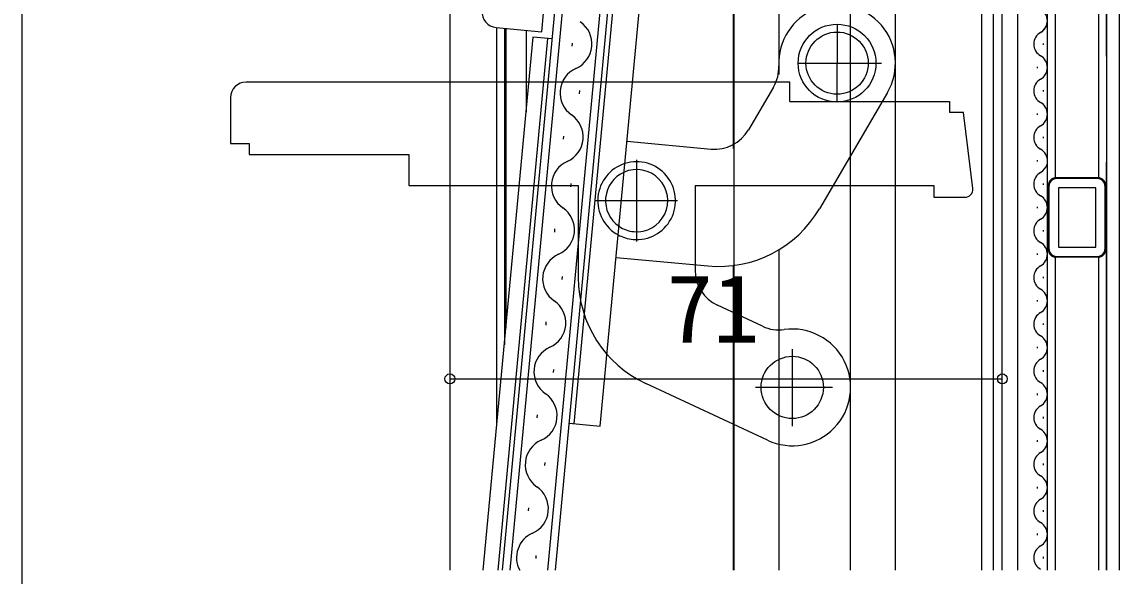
# Model space of a CAD drawing. Units: millimetres, scale not verified. Extents: x -525 to 525, y -782 to 777.
# Drawn here: x -525 to -384, y -404.9 to -333.6 of the extents above; entities that cross this region are included whole.
import ezdxf
from ezdxf.enums import TextEntityAlignment as Align

# ---------------------------------------------------------------- set-up
doc = ezdxf.new("R2010")
doc.units = ezdxf.units.MM
doc.header["$LTSCALE"] = 4
for name, color, linetype in [('0-2_YKK_11', 7, 'Continuous'), ('0-3_YKK_12', 2, 'Continuous'), ('0-4_YKK_13', 4, 'Continuous'), ('0-6_YKK_D', 6, 'Continuous'), ('0-7_YKK_ZWAK', 7, 'Continuous')]:
    doc.layers.add(name, color=color, linetype=linetype)
doc.styles.add('ＭＳ ゴシック', font='')
doc.styles.get('ＭＳ ゴシック').set_extended_font_data('MS Gothic')

msp = doc.modelspace()

# ---------------------------------------------------------------- linework, layer by layer
at = {"layer": '0-2_YKK_11'}
for p, q in [((-386.8, -353.78), (-392, -353.78)), ((-393, -354.78), (-393, -362.78)), ((-385.8, -362.78), (-385.8, -354.78)), ((-392, -363.78), (-386.8, -363.78))]:
    msp.add_line(p, q, dxfattribs=at)
msp.add_lwpolyline([(-391.8, -354.98), (-391.8, -362.58), (-387, -362.58), (-387, -354.98)], close=True, dxfattribs=at)
for centre, start, end in [((-392, -354.78), 90.00001, 179.99999), ((-386.8, -354.78), 0.00001, 89.99999), ((-392, -362.78), 180.00001, 269.99999), ((-386.8, -362.78), 270.00001, 359.99999)]:
    msp.add_arc(centre, 1, start, end, dxfattribs=at)
at = {"layer": '0-3_YKK_12'}
for p, q in [((-470, -224.62), (-470, -404.12)), ((-383.996, -253.12), (-383.996, -404.12)), ((-412.741, -404.12), (-412.741, -258.961)), ((-401.696, -288.137), (-401.696, -404.12)), ((-400.196, -288.12), (-400.196, -404.12)), ((-399, -404.12), (-399, -288.12)), ((-397, -404.12), (-397, -288.12)), ((-393.2, -338.051), (-393.2, -288.12)), ((-392.2, -288.12), (-392.2, -353.68)), ((-386.6, -353.68), (-386.6, -288.12)), ((-385.6, -288.12), (-385.6, -338.051)), ((-385.6, -338.051), (-385.6, -288.12)), ((-427.741, -289.945), (-427.741, -340.391)), ((-433.596, -291.96), (-433.596, -349.414)), ((-433.596, -292.76), (-433.596, -349.914)), ((-433.5, -300.601), (-433.5, -404.12)), ((-418.5, -404.12), (-418.5, -300.639)), ((-464, -334.363), (-464, -385.343)), ((-463, -334.457), (-463, -375.154)), ((-462.796, -334.476), (-462.796, -372.974)), ((-460.196, -334.719), (-460.196, -345.183)), ((-393.7, -336.598), (-393.7, -336.398)), ((-393.2, -404.12), (-393.2, -337.302)), ((-385.6, -337.302), (-385.6, -404.12)), ((-394.46, -339.598), (-394.46, -339.398)), ((-393.7, -342.598), (-393.7, -342.398)), ((-394.46, -345.598), (-394.46, -345.398)), ((-393.7, -348.598), (-393.7, -348.398)), ((-394.46, -351.598), (-394.46, -351.398)), ((-385.6, -404.12), (-385.6, -351.664)), ((-393.7, -354.598), (-393.7, -354.398)), ((-394.46, -357.598), (-394.46, -357.398)), ((-393.7, -360.598), (-393.7, -360.398)), ((-427.741, -362.945), (-427.741, -404.12)), ((-394.46, -363.598), (-394.46, -363.398)), ((-433.596, -364.96), (-433.596, -404.12)), ((-392.2, -363.88), (-392.2, -404.12)), ((-386.6, -404.12), (-386.6, -363.88)), ((-433.596, -365.46), (-433.596, -404.12)), ((-393.7, -366.598), (-393.7, -366.398)), ((-394.46, -369.598), (-394.46, -369.398)), ((-393.7, -372.598), (-393.7, -372.398)), ((-394.461, -375.598), (-394.461, -375.398)), ((-393.701, -378.598), (-393.701, -378.398)), ((-394.461, -381.598), (-394.461, -381.398)), ((-393.701, -384.598), (-393.701, -384.398)), ((-394.461, -387.598), (-394.461, -387.398)), ((-393.701, -390.598), (-393.701, -390.398)), ((-394.461, -393.597), (-394.461, -393.397)), ((-393.701, -396.597), (-393.701, -396.397)), ((-394.461, -399.597), (-394.461, -399.397)), ((-393.701, -402.597), (-393.701, -402.397))]:
    msp.add_line(p, q, dxfattribs=at)
for centre, start, end in [((-394.918, -333.498), 299.19064, 60.80936), ((-394.918, -333.498), 299.19064, 345.50594), ((-393.242, -336.498), 119.19937, 240.80063), ((-394.918, -339.498), 299.19064, 60.80936), ((-393.242, -342.498), 119.19937, 240.80063), ((-394.918, -345.498), 299.19064, 60.80936), ((-393.242, -348.498), 119.19937, 240.80063), ((-394.918, -351.498), 356.34434, 60.80936), ((-394.918, -351.498), 299.19064, 345.50594), ((-393.242, -354.498), 119.19937, 240.80063), ((-394.918, -357.498), 299.19064, 60.80936), ((-393.242, -360.498), 119.19937, 240.80063), ((-394.918, -363.498), 299.19064, 60.80936), ((-393.242, -366.498), 119.19937, 240.80063), ((-394.918, -369.498), 299.19064, 60.80936), ((-393.242, -372.498), 119.19937, 240.80063), ((-394.919, -375.498), 299.19064, 60.80936), ((-393.242, -378.498), 119.19937, 240.80063), ((-394.919, -381.498), 299.19064, 60.80936), ((-393.243, -384.498), 119.19937, 240.80063), ((-394.919, -387.498), 299.19064, 60.80936), ((-393.243, -390.498), 119.19937, 240.80063), ((-394.919, -393.497), 299.19064, 60.80936), ((-393.243, -396.497), 119.19937, 240.80063), ((-394.919, -399.497), 299.19064, 60.80936), ((-393.243, -402.497), 119.19937, 240.80063)]:
    msp.add_arc(centre, 1.718, start, end, dxfattribs=at)
at = {"layer": '0-4_YKK_13'}
for p, q in [((-463.246, -404.12), (-454.946, -315.407)), ((-462.241, -404.12), (-453.95, -315.5)), ((-457.42, -404.12), (-449.171, -315.947)), ((-456.416, -404.12), (-448.176, -316.04)), ((-450.667, -385.611), (-444.379, -318.404)), ((-448.696, -328.044), (-454.052, -385.294)), ((-458.177, -334.908), (-457.953, -332.518)), ((-420.225, -333.942), (-420.25, -343.942)), ((-459.345, -335.585), (-465.757, -404.12)), ((-464.051, -334.358), (-458.177, -334.908)), ((-456.856, -335.818), (-459.345, -335.585)), ((-457.453, -335.762), (-463.848, -404.12)), ((-454.293, -336.761), (-454.255, -336.362)), ((-425.237, -338.93), (-414.517, -338.957)), ((-426.296, -341.37), (-496.196, -341.37)), ((-453.338, -342.876), (-453.301, -342.478)), ((-428.41, -342.017), (-431.638, -347.531)), ((-426.296, -343.87), (-426.296, -341.37)), ((-498.196, -343.37), (-498.196, -349.27)), ((-426.296, -343.87), (-405.796, -343.87)), ((-413.765, -342.731), (-422.5, -357.652)), ((-405.796, -343.87), (-405.796, -345.27)), ((-404.004, -345.27), (-405.796, -345.27)), ((-402.804, -355.048), (-404.004, -345.27)), ((-498.196, -349.27), (-495.796, -349.27)), ((-495.796, -349.27), (-495.796, -350.67)), ((-455.41, -348.708), (-455.373, -348.31)), ((-447.239, -348.971), (-436.419, -349.983)), ((-495.796, -350.67), (-475.296, -350.67)), ((-475.296, -350.67), (-475.296, -354.67)), ((-445.996, -351.37), (-445.996, -361.87)), ((-386.7, -353.68), (-392.1, -353.68)), ((-475.296, -354.67), (-453.496, -354.67)), ((-454.456, -354.824), (-454.418, -354.425)), ((-453.496, -354.67), (-453.496, -366.515)), ((-438.496, -354.67), (-438.496, -365.537)), ((-438.496, -354.67), (-407.796, -354.67)), ((-393.1, -362.88), (-393.1, -354.68)), ((-385.7, -354.68), (-385.7, -362.88)), ((-440.746, -356.62), (-451.246, -356.62)), ((-456.528, -360.656), (-456.491, -360.258)), ((-448.636, -363.905), (-436.842, -365.009)), ((-386.7, -363.88), (-392.1, -363.88)), ((-455.573, -366.772), (-455.536, -366.373)), ((-429.819, -372.769), (-435.609, -370.068)), ((-457.646, -372.604), (-457.608, -372.206)), ((-425.996, -375.698), (-425.996, -385.615)), ((-456.691, -378.719), (-456.654, -378.321)), ((-429.166, -387.417), (-444.835, -380.11)), ((-420.818, -380.62), (-430.735, -380.62)), ((-458.764, -384.552), (-458.726, -384.153)), ((-454.65, -385.238), (-450.667, -385.611)), ((-457.809, -390.667), (-457.772, -390.269)), ((-459.881, -396.5), (-459.844, -396.101)), ((-458.927, -402.615), (-458.89, -402.217))]:
    msp.add_line(p, q, dxfattribs=at)
msp.add_lwpolyline([(-407.796, -354.67), (-407.796, -356.17), (-403.796, -356.17)], dxfattribs=at)
for centre, radius in [((-420.237, -338.942), 5), ((-420.237, -338.942), 4), ((-425.996, -380.62), 4)]:
    msp.add_circle(centre, radius, dxfattribs=at)
for centre, radius, start, end in [((-463.865, -332.367), 2, 174.65511, 264.65511), ((-420.237, -338.942), 7.5, 329.65511, 182.51499), ((-455.186, -336.476), 3.436, 293.84575, 55.46447), ((-452.407, -342.762), 3.437, 113.85448, 235.45574), ((-432.725, -339.491), 5, 329.65511, 2.51499), ((-496.196, -343.37), 2, 90, 180), ((-456.304, -348.424), 3.436, 293.84575, 55.46447), ((-435.953, -345.005), 5, 264.65511, 329.65511), ((-453.524, -354.71), 3.437, 113.85448, 235.45574), ((-445.996, -356.62), 5, 107.60961, 241.70061), ((-445.996, -356.62), 5, 264.65511, 107.60961), ((-445.996, -356.62), 4, 113.83151, 235.47871), ((-445.996, -356.62), 4, 264.65511, 113.83151), ((-392.1, -354.68), 1, 90, 180), ((-386.7, -354.68), 1, 0, 90), ((-403.796, -355.17), 1, 270, 5), ((-457.421, -360.372), 3.436, 293.84575, 55.46447), ((-435.445, -350.074), 15, 264.65511, 329.65511), ((-445.996, -356.62), 4, 235.47871, 264.65511), ((-445.996, -356.62), 5, 241.70061, 264.65511), ((-454.642, -366.658), 3.437, 113.85448, 235.45574), ((-392.1, -362.88), 1, 180, 270), ((-386.7, -362.88), 1, 270, 0), ((-438.496, -366.515), 15, 180, 245), ((-433.496, -365.537), 5, 180, 245), ((-458.539, -372.319), 3.436, 293.84575, 55.46447), ((-427.706, -368.237), 5, 245, 277.85988), ((-425.996, -380.62), 7.5, 245, 97.85988), ((-455.76, -378.606), 3.437, 113.85448, 235.45574), ((-459.657, -384.267), 3.436, 293.84575, 55.46447), ((-456.878, -390.553), 3.437, 113.85448, 235.45574), ((-460.775, -396.215), 3.436, 293.84575, 55.46447), ((-457.996, -402.501), 3.437, 113.85448, 208.09123)]:
    msp.add_arc(centre, radius, start, end, dxfattribs=at)
at = {"layer": '0-6_YKK_D'}
msp.add_line((-470, -379.52), (-399, -379.52), dxfattribs=at)
for centre in [(-470, -379.52), (-399, -379.52)]:
    msp.add_circle(centre, 0.637, dxfattribs=at)
at = {"layer": '0-7_YKK_ZWAK'}
msp.add_line((-525, 747.5), (-525, -782.5), dxfattribs=at)

# ---------------------------------------------------------------- texts
at = {"layer": '0-6_YKK_D', "style": 'ＭＳ ゴシック'}
msp.add_text('71', height=8.798, dxfattribs=at).set_placement((-442.17, -377.52), align=Align.BOTTOM_LEFT)

doc.saveas('drawing.dxf')
